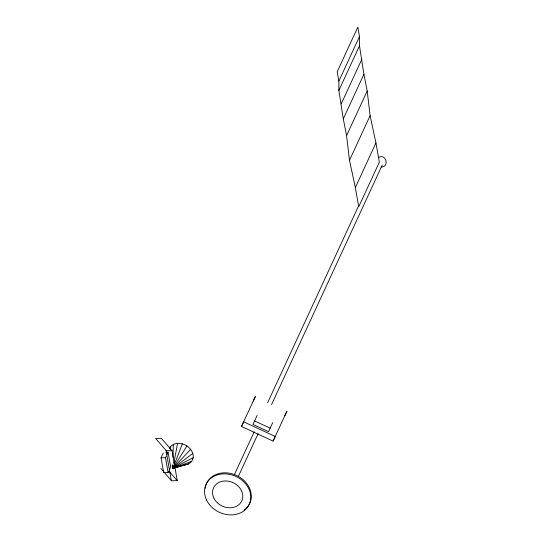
<?xml version="1.0" encoding="UTF-8"?>
<svg xmlns="http://www.w3.org/2000/svg" width="542" height="542" viewBox="0 0 542 542"><rect width="100%" height="100%" fill="white"/><g stroke="black" fill="none" stroke-linecap="round" stroke-linejoin="round"><path stroke-width="0.81" d="M338.865 90.419L338.872 81.117L337.212 71.727L357.835 27.1L359.488 36.497L359.488 45.799L363.912 74.24L367.191 91.002L370.105 115.717L375.952 142.912L379.346 162.166L358.729 206.793L355.335 187.539L349.482 160.337L346.575 135.622L343.296 118.867L338.865 90.419L359.488 45.799M172.973 465.009L172.925 468.315L188.711 463.891L191.821 461.296L193.284 457.611C194.077 446.486 177.939 438.315 170.168 446.947L169.585 448.424M173.081 457.57L173.277 444.352M173.372 465.89L172.925 468.315L188.711 463.891M173.819 463.464L177.566 443.248M173.813 466.018L172.925 468.315L191.821 461.296M174.402 464.48L182.369 443.796M168.752 471.154L168.115 472.529L163.657 472.597L161.042 457.78L163.271 452.963M338.872 81.117L359.488 36.497M168.115 472.529L165.506 457.712L166.143 456.337M166.78 454.962L168.054 452.204L165.818 452.238M169.389 469.778L170.662 467.021L168.054 452.204M341.236 103.854L361.853 59.227M343.296 118.867L363.912 74.24M346.575 135.622L367.191 91.002M349.482 160.337L370.105 115.717M355.335 187.539L375.952 142.912M257.132 415.436L252.972 424.447L268.554 431.649L272.721 422.638M234.32 474.812L254.178 431.845M267.653 402.686L358.425 206.231M238.256 476.635L258.114 433.661M271.589 404.501L382.218 165.08M241.488 426.459L243.643 421.812L275.221 436.459L273.066 441.107L241.488 426.459L255.336 396.588L253.243 401.094M273.066 441.107L286.914 411.229L284.821 415.741M186.97 445.917L172.925 468.315L172.254 465.937M190.655 449.284L172.925 468.315L172.16 465.097M192.877 453.39L172.925 468.315L172.661 466.757M193.284 457.611L172.925 468.315L172.498 465.029M378.75 157.363C386.155 153.305 389.684 167.193 381.168 166.97M161.042 457.78L165.506 457.712M172.017 450.646L166.089 450.72L171.326 480.761L177.248 480.686L172.017 450.646L161.387 438.356L155.642 438.431L166.272 450.72M254.591 420.944L270.173 428.146M169.28 471.472L177.248 480.686M160.879 468.471L171.502 480.761M170.168 446.947L170.486 449.413M205.147 488.349A23.787 19.769 24.8 0 1 238.426 476.411A23.787 19.769 24.8 0 1 244.002 510.124M213.86 498.057A15.555 12.927 24.8 0 0 239.91 503.708A15.555 12.927 24.8 0 0 229.259 481.35A15.555 12.927 24.8 0 0 213.86 498.057M206.543 500.002A23.787 19.769 24.8 0 0 246.386 508.653A23.787 19.769 24.8 0 0 230.093 474.46A23.787 19.769 24.8 0 0 206.543 500.002"/></g></svg>
